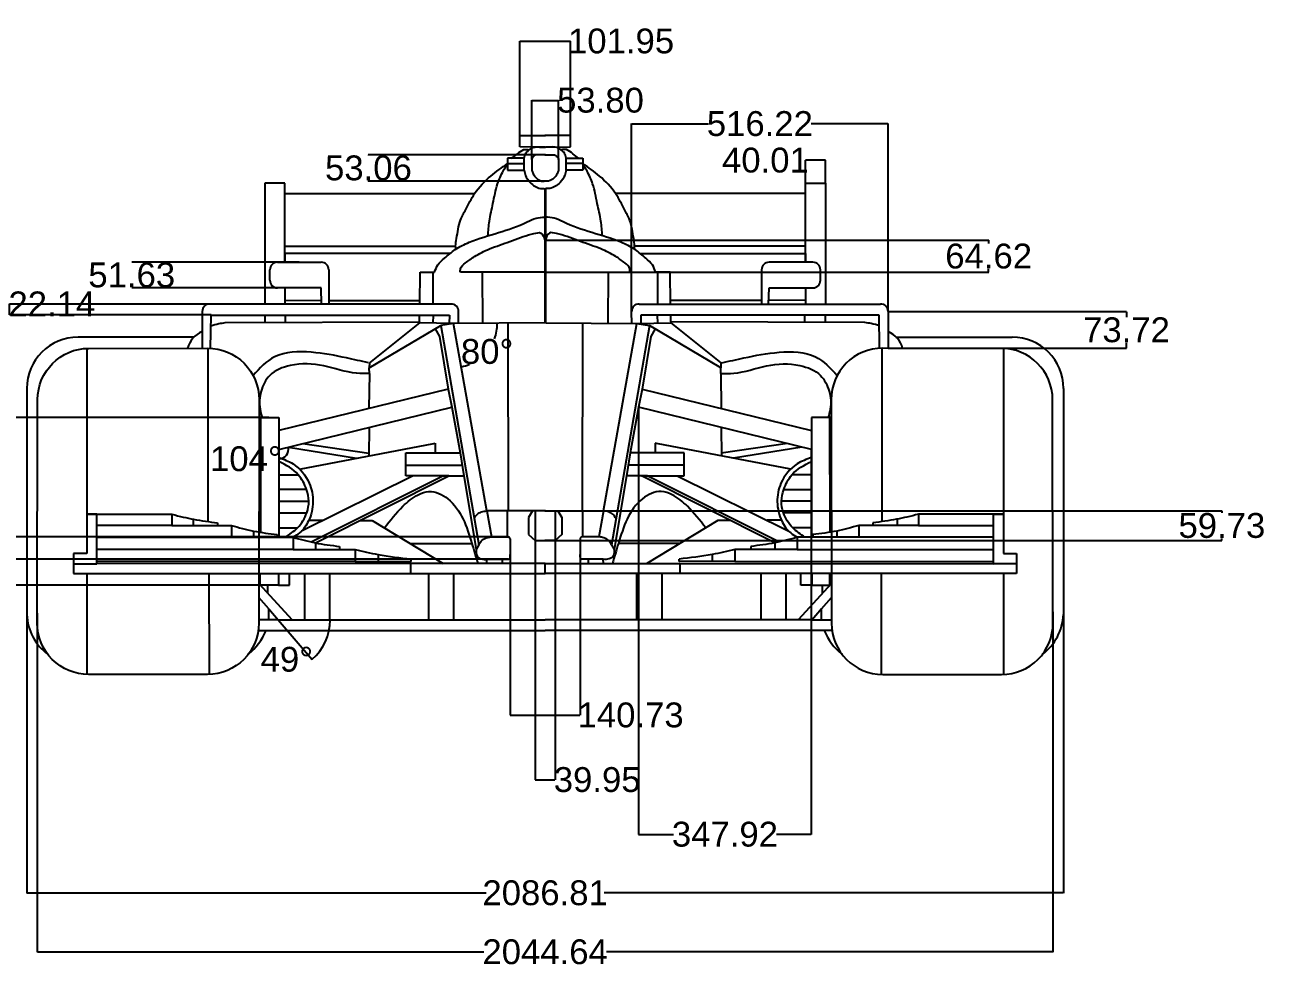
# Model space of a CAD drawing. Header units: millimetres. Extents: x 506 to 15673, y 62 to 5710.
# Drawn here: x 10683 to 13178, y 3758 to 5657 of the extents above; entities that cross this region are included whole.
import ezdxf

# ---------------------------------------------------------------- set-up
doc = ezdxf.new("R2010")
doc.units = ezdxf.units.MM
doc.header["$MEASUREMENT"] = 0
doc.layers.add('Proiectii 2D', color=130, linetype='Continuous')
doc.styles.get("Standard").update_dxf_attribs({"font": 'arial.ttf'})
doc.dimstyles.get("Standard").update_dxf_attribs({"dimtxt": 50, "dimasz": 0.18, "dimexe": 0.18, "dimexo": 0.0625, "dimgap": 0.09, "dimtad": 0, "dimtih": 1, "dimtoh": 1, "dimzin": 0, "dimdsep": 46, "dimtxsty": 'Standard', "dimcen": 0.09, "dimclrd": 2, "dimclre": 2, "dimclrt": 2, "dimadec": 0, "dimazin": 0, "dimtfac": 1, "dimtofl": 0, "dimtmove": 0, "dimatfit": 3, "dimfxl": 1, "dimtolj": 1, "dimtzin": 0, "dimarcsym": 0})

# ---------------------------------------------------------------- blocks, each defined once
blk = doc.blocks.new('*D72')
at = {"layer": 'Defpoints', "color": 0, "transparency": 16777216}
for p in [(10687, 4466.7), (12773.8, 4469.7), (12773.8, 3909.5)]:
    blk.add_point(p, dxfattribs=at)
at = {"layer": 'Proiectii 2D', "color": 2, "lineweight": -2, "transparency": 16777216}
for p, q in [((10687, 4466.6), (10687, 3909.3)), ((12773.8, 4469.6), (12773.8, 3909.3)), ((10687.2, 3909.5), (11611.5, 3909.5)), ((12773.6, 3909.5), (11849.3, 3909.5))]:
    blk.add_line(p, q, dxfattribs=at)
at = {"layer": 'Proiectii 2D', "color": 2, "transparency": 16777216}
for points in [[(10687.2, 3909.5), (10687.2, 3909.4), (10687, 3909.5)], [(12773.6, 3909.5), (12773.6, 3909.4), (12773.8, 3909.5)]]:
    blk.add_solid(points, dxfattribs=at)
at = {"layer": 'Proiectii 2D', "color": 2, "transparency": 16777216, "insert": (11730.4, 3909.5), "char_height": 50, "attachment_point": 5}
blk.add_mtext('\\A1;2086.81', dxfattribs=at)
blk = doc.blocks.new('*D73')
at = {"layer": 'Defpoints', "color": 0, "transparency": 16777216}
for p in [(12420.8, 5457.5), (11904.6, 5079.4), (12420.8, 5079.4)]:
    blk.add_point(p, dxfattribs=at)
at = {"layer": 'Proiectii 2D', "color": 2, "lineweight": -2, "transparency": 16777216}
for p, q in [((11904.6, 5079.5), (11904.6, 5457.7)), ((11904.7, 5457.5), (12059, 5457.5)), ((12420.6, 5457.5), (12266.3, 5457.5)), ((12420.8, 5079.5), (12420.8, 5457.7))]:
    blk.add_line(p, q, dxfattribs=at)
at = {"layer": 'Proiectii 2D', "color": 2, "transparency": 16777216}
for points in [[(11904.7, 5457.5), (11904.7, 5457.5), (11904.6, 5457.5)], [(12420.6, 5457.5), (12420.6, 5457.5), (12420.8, 5457.5)]]:
    blk.add_solid(points, dxfattribs=at)
at = {"layer": 'Proiectii 2D', "color": 2, "transparency": 16777216, "insert": (12162.7, 5457.5), "char_height": 50, "attachment_point": 5}
blk.add_mtext('\\A1;516.22', dxfattribs=at)
blk = doc.blocks.new('*D74')
at = {"layer": 'Defpoints', "color": 0, "transparency": 16777216}
for p in [(12254.7, 5384), (12254.7, 5338), (12294.7, 5338)]:
    blk.add_point(p, dxfattribs=at)
at = {"layer": 'Proiectii 2D', "color": 2, "lineweight": -2, "transparency": 16777216}
for p, q in [((12254.7, 5384), (12254.5, 5384)), ((12254.7, 5338.1), (12254.7, 5384.1)), ((12294.6, 5384), (12254.9, 5384)), ((12294.7, 5338.1), (12294.7, 5384.1))]:
    blk.add_line(p, q, dxfattribs=at)
at = {"layer": 'Proiectii 2D', "color": 2, "transparency": 16777216}
for points in [[(12254.9, 5384), (12254.9, 5383.9), (12254.7, 5384)], [(12294.6, 5384), (12294.6, 5383.9), (12294.7, 5384)]]:
    blk.add_solid(points, dxfattribs=at)
at = {"layer": 'Proiectii 2D', "color": 2, "transparency": 16777216, "insert": (12173.9, 5384), "char_height": 50, "attachment_point": 5}
blk.add_mtext('\\A1;40.01', dxfattribs=at)
blk = doc.blocks.new('*D75')
at = {"layer": 'Defpoints', "color": 0, "transparency": 16777216}
for p in [(11656.1, 4625.9), (10602.6, 4581.4), (11656.4, 4581.4)]:
    blk.add_point(p, dxfattribs=at)
at = {"layer": 'Proiectii 2D', "color": 2, "lineweight": -2, "transparency": 16777216}
for p, q in [((11656.1, 4625.9), (10602.5, 4625.9)), ((10602.6, 4625.7), (10602.6, 4581.6)), ((11656.3, 4581.4), (10602.5, 4581.4)), ((10602.6, 4581.2), (10602.5, 4581.2)), ((10602.6, 4581.4), (10602.6, 4581.2))]:
    blk.add_line(p, q, dxfattribs=at)
at = {"layer": 'Proiectii 2D', "color": 2, "transparency": 16777216}
for points in [[(10602.6, 4625.7), (10602.7, 4625.7), (10602.6, 4625.9)], [(10602.6, 4581.6), (10602.7, 4581.6), (10602.6, 4581.4)]]:
    blk.add_solid(points, dxfattribs=at)
at = {"layer": 'Proiectii 2D', "color": 2, "transparency": 16777216, "insert": (10517, 4581.2), "char_height": 50, "attachment_point": 5}
blk.add_mtext('\\A1;44.53', dxfattribs=at)
blk = doc.blocks.new('*D76')
at = {"layer": 'Defpoints', "color": 0, "transparency": 16777216}
for p in [(11174.6, 4866.2), (10335, 4529), (11174.6, 4529)]:
    blk.add_point(p, dxfattribs=at)
at = {"layer": 'Proiectii 2D', "color": 2, "lineweight": -2, "transparency": 16777216}
for p, q in [((11174.5, 4866.2), (10334.8, 4866.2)), ((10335, 4866), (10335, 4723.2)), ((10335, 4529.2), (10335, 4671.9)), ((11174.5, 4529), (10334.8, 4529))]:
    blk.add_line(p, q, dxfattribs=at)
at = {"layer": 'Proiectii 2D', "color": 2, "transparency": 16777216}
for points in [[(10335, 4866), (10335, 4866), (10335, 4866.2)], [(10335, 4529.2), (10335, 4529.2), (10335, 4529)]]:
    blk.add_solid(points, dxfattribs=at)
at = {"layer": 'Proiectii 2D', "color": 2, "transparency": 16777216, "insert": (10335, 4697.6), "char_height": 50, "attachment_point": 5}
blk.add_mtext('\\A1;337.20', dxfattribs=at)
blk = doc.blocks.new('*D77')
at = {"layer": 'Defpoints', "color": 0, "transparency": 16777216}
for p in [(11918.4, 4887.4), (12266.3, 4802.2), (11918.4, 4027.4)]:
    blk.add_point(p, dxfattribs=at)
at = {"layer": 'Proiectii 2D', "color": 2, "lineweight": -2, "transparency": 16777216}
for p, q in [((11918.4, 4887.4), (11918.4, 4027.2)), ((12266.3, 4802.1), (12266.3, 4027.2)), ((11918.6, 4027.4), (11988.8, 4027.4)), ((12266.1, 4027.4), (12196, 4027.4))]:
    blk.add_line(p, q, dxfattribs=at)
at = {"layer": 'Proiectii 2D', "color": 2, "transparency": 16777216}
for points in [[(11918.6, 4027.4), (11918.6, 4027.4), (11918.4, 4027.4)], [(12266.1, 4027.4), (12266.1, 4027.4), (12266.3, 4027.4)]]:
    blk.add_solid(points, dxfattribs=at)
at = {"layer": 'Proiectii 2D', "color": 2, "transparency": 16777216, "insert": (12092.4, 4027.4), "char_height": 50, "attachment_point": 5}
blk.add_mtext('\\A1;347.92', dxfattribs=at)
blk = doc.blocks.new('*D78')
at = {"layer": 'Defpoints', "color": 0, "transparency": 16777216}
for p in [(11757.3, 5504.6), (11703.5, 5385.3), (11757.3, 5385.3)]:
    blk.add_point(p, dxfattribs=at)
at = {"layer": 'Proiectii 2D', "color": 2, "lineweight": -2, "transparency": 16777216}
for p, q in [((11703.5, 5385.3), (11703.5, 5504.8)), ((11703.7, 5504.6), (11757.1, 5504.6)), ((11757.3, 5385.3), (11757.3, 5504.8)), ((11757.3, 5504.6), (11757.5, 5504.6))]:
    blk.add_line(p, q, dxfattribs=at)
at = {"layer": 'Proiectii 2D', "color": 2, "transparency": 16777216}
for points in [[(11703.7, 5504.6), (11703.7, 5504.6), (11703.5, 5504.6)], [(11757.1, 5504.6), (11757.1, 5504.6), (11757.3, 5504.6)]]:
    blk.add_solid(points, dxfattribs=at)
at = {"layer": 'Proiectii 2D', "color": 2, "transparency": 16777216, "insert": (11841.9, 5504.6), "char_height": 50, "attachment_point": 5}
blk.add_mtext('\\A1;53.80', dxfattribs=at)
blk = doc.blocks.new('*D79')
at = {"layer": 'Defpoints', "color": 0, "transparency": 16777216}
for p in [(11781.4, 5623.8), (11679.4, 5422.6), (11781.4, 5422.6)]:
    blk.add_point(p, dxfattribs=at)
at = {"layer": 'Proiectii 2D', "color": 2, "lineweight": -2, "transparency": 16777216}
for p, q in [((11679.4, 5422.7), (11679.4, 5624)), ((11679.6, 5623.8), (11781.2, 5623.8)), ((11781.4, 5422.7), (11781.4, 5624)), ((11781.4, 5623.8), (11781.6, 5623.8))]:
    blk.add_line(p, q, dxfattribs=at)
at = {"layer": 'Proiectii 2D', "color": 2, "transparency": 16777216}
for points in [[(11679.6, 5623.8), (11679.6, 5623.8), (11679.4, 5623.8)], [(11781.2, 5623.8), (11781.2, 5623.8), (11781.4, 5623.8)]]:
    blk.add_solid(points, dxfattribs=at)
at = {"layer": 'Proiectii 2D', "color": 2, "transparency": 16777216, "insert": (11883.3, 5623.8), "char_height": 50, "attachment_point": 5}
blk.add_mtext('\\A1;101.95', dxfattribs=at)
blk = doc.blocks.new('*D80')
at = {"layer": 'Defpoints', "color": 0, "transparency": 16777216}
for p in [(11235.5, 5178.7), (10898.2, 5127.1), (11235.5, 5127.1)]:
    blk.add_point(p, dxfattribs=at)
at = {"layer": 'Proiectii 2D', "color": 2, "lineweight": -2, "transparency": 16777216}
for p, q in [((11235.5, 5178.7), (10898.1, 5178.7)), ((10898.2, 5178.9), (10898.2, 5179.1)), ((11235.5, 5127.1), (10898.1, 5127.1)), ((10898.2, 5126.9), (10898.2, 5126.7))]:
    blk.add_line(p, q, dxfattribs=at)
at = {"layer": 'Proiectii 2D', "color": 2, "transparency": 16777216}
for points in [[(10898.2, 5178.9), (10898.3, 5178.9), (10898.2, 5178.7)], [(10898.2, 5126.9), (10898.3, 5126.9), (10898.2, 5127.1)]]:
    blk.add_solid(points, dxfattribs=at)
at = {"layer": 'Proiectii 2D', "color": 2, "transparency": 16777216, "insert": (10898.2, 5152.9), "char_height": 50, "attachment_point": 5}
blk.add_mtext('\\A1;51.63', dxfattribs=at)
blk = doc.blocks.new('*D81')
at = {"layer": 'Defpoints', "color": 0, "transparency": 16777216}
for p in [(11660.1, 4604.1), (11800.8, 4604.1), (11800.8, 4267.4)]:
    blk.add_point(p, dxfattribs=at)
at = {"layer": 'Proiectii 2D', "color": 2, "lineweight": -2, "transparency": 16777216}
for p, q in [((11660.1, 4604.1), (11660.1, 4267.2)), ((11800.8, 4604.1), (11800.8, 4267.2)), ((11660.2, 4267.4), (11800.6, 4267.4)), ((11800.8, 4267.4), (11801, 4267.4))]:
    blk.add_line(p, q, dxfattribs=at)
at = {"layer": 'Proiectii 2D', "color": 2, "transparency": 16777216}
for points in [[(11660.2, 4267.4), (11660.2, 4267.4), (11660.1, 4267.4)], [(11800.6, 4267.4), (11800.6, 4267.4), (11800.8, 4267.4)]]:
    blk.add_solid(points, dxfattribs=at)
at = {"layer": 'Proiectii 2D', "color": 2, "transparency": 16777216, "insert": (11902.5, 4267.4), "char_height": 50, "attachment_point": 5}
blk.add_mtext('\\A1;140.73', dxfattribs=at)
blk = doc.blocks.new('*D82')
at = {"layer": 'Defpoints', "color": 0, "transparency": 16777216}
for p in [(11710.4, 4648.7), (11750.4, 4648.7), (11750.4, 4137.3)]:
    blk.add_point(p, dxfattribs=at)
at = {"layer": 'Proiectii 2D', "color": 2, "lineweight": -2, "transparency": 16777216}
for p, q in [((11710.4, 4648.7), (11710.4, 4137.1)), ((11750.4, 4648.7), (11750.4, 4137.1)), ((11710.6, 4137.3), (11750.2, 4137.3)), ((11750.4, 4137.3), (11750.6, 4137.3))]:
    blk.add_line(p, q, dxfattribs=at)
at = {"layer": 'Proiectii 2D', "color": 2, "transparency": 16777216}
for points in [[(11710.6, 4137.3), (11710.6, 4137.3), (11710.4, 4137.3)], [(11750.2, 4137.3), (11750.2, 4137.3), (11750.4, 4137.3)]]:
    blk.add_solid(points, dxfattribs=at)
at = {"layer": 'Proiectii 2D', "color": 2, "transparency": 16777216, "insert": (11835.2, 4137.3), "char_height": 50, "attachment_point": 5}
blk.add_mtext('\\A1;39.95', dxfattribs=at)
blk = doc.blocks.new('*D83')
at = {"layer": 'Defpoints', "color": 0, "transparency": 16777216}
for p in [(11730.8, 4678.6), (11730, 4618.9), (13092.8, 4618.9)]:
    blk.add_point(p, dxfattribs=at)
at = {"layer": 'Proiectii 2D', "color": 2, "lineweight": -2, "transparency": 16777216}
for p, q in [((11730.9, 4678.6), (13093, 4678.6)), ((13092.8, 4678.4), (13092.8, 4674.4)), ((11730.1, 4618.9), (13093, 4618.9)), ((13092.8, 4619.1), (13092.8, 4623.1))]:
    blk.add_line(p, q, dxfattribs=at)
at = {"layer": 'Proiectii 2D', "color": 2, "transparency": 16777216}
for points in [[(13092.8, 4678.4), (13092.9, 4678.4), (13092.8, 4678.6)], [(13092.8, 4619.1), (13092.9, 4619.1), (13092.8, 4618.9)]]:
    blk.add_solid(points, dxfattribs=at)
at = {"layer": 'Proiectii 2D', "color": 2, "transparency": 16777216, "insert": (13092.8, 4648.7), "char_height": 50, "attachment_point": 5}
blk.add_mtext('\\A1;59.73', dxfattribs=at)
blk = doc.blocks.new('*D84')
at = {"layer": 'Defpoints', "color": 0, "transparency": 16777216}
for p in [(11546, 5055.2), (11546, 5055.2), (11729.4, 5056.6), (11598.8, 4984.8), (11613.1, 4678.3)]:
    blk.add_point(p, dxfattribs=at)
at = {"layer": 'Proiectii 2D', "color": 2, "lineweight": -2, "transparency": 16777216}
for start, end in [(339.6252, 0.3255), (280.2103, 291.5282)]:
    blk.add_arc((11546, 5055.2), 88, start, end, dxfattribs=at)
at = {"layer": 'Proiectii 2D', "color": 2, "transparency": 16777216}
for points in [[(11634, 5055.7), (11634, 5055.7), (11634, 5055.9)], [(11561.6, 4968.5), (11561.6, 4968.6), (11561.4, 4968.5)]]:
    blk.add_solid(points, dxfattribs=at)
at = {"layer": 'Proiectii 2D', "color": 2, "transparency": 16777216, "insert": (11613.7, 4998.9), "char_height": 50, "attachment_point": 5}
blk.add_mtext('\\A1;80°', dxfattribs=at)
blk = doc.blocks.new('*D85')
at = {"layer": 'Defpoints', "color": 0, "transparency": 16777216}
for p in [(11194.5, 4866.2), (11542.4, 4887.4), (11194.5, 4802.2), (11212.4, 4795.4), (11194.5, 4625.2)]:
    blk.add_point(p, dxfattribs=at)
at = {"layer": 'Proiectii 2D', "color": 2, "lineweight": -2, "transparency": 16777216}
blk.add_line((11194.3, 4783), (11194.2, 4783), dxfattribs=at)
for start, end in [(270.5382, 13.2268), (269.4618, 270)]:
    blk.add_arc((11194.5, 4802.2), 19.2, start, end, dxfattribs=at)
at = {"layer": 'Proiectii 2D', "color": 2, "transparency": 16777216}
for points in [[(11213.1, 4806.6), (11213.2, 4806.6), (11213.1, 4806.7)], [(11194.7, 4783), (11194.7, 4783.1), (11194.5, 4783)]]:
    blk.add_solid(points, dxfattribs=at)
at = {"layer": 'Proiectii 2D', "color": 2, "transparency": 16777216, "insert": (11128, 4783), "char_height": 50, "attachment_point": 5}
blk.add_mtext('\\A1;104°', dxfattribs=at)
blk = doc.blocks.new('*D86')
at = {"layer": 'Defpoints', "color": 0, "transparency": 16777216}
for p in [(11730.9, 5223.2), (11730.9, 5158.6), (12623.3, 5158.6)]:
    blk.add_point(p, dxfattribs=at)
at = {"layer": 'Proiectii 2D', "color": 2, "lineweight": -2, "transparency": 16777216}
for p, q in [((11731, 5223.2), (12623.5, 5223.2)), ((12623.3, 5223), (12623.3, 5216.5)), ((12623.3, 5158.8), (12623.3, 5165.3)), ((11731, 5158.6), (12623.5, 5158.6))]:
    blk.add_line(p, q, dxfattribs=at)
at = {"layer": 'Proiectii 2D', "color": 2, "transparency": 16777216}
for points in [[(12623.3, 5223), (12623.3, 5223), (12623.3, 5223.2)], [(12623.3, 5158.8), (12623.3, 5158.8), (12623.3, 5158.6)]]:
    blk.add_solid(points, dxfattribs=at)
at = {"layer": 'Proiectii 2D', "color": 2, "transparency": 16777216, "insert": (12623.3, 5190.9), "char_height": 50, "attachment_point": 5}
blk.add_mtext('\\A1;64.62', dxfattribs=at)
blk = doc.blocks.new('*D87')
at = {"layer": 'Defpoints', "color": 0, "transparency": 16777216}
for p in [(11729.9, 5394.8), (11374.7, 5341.8), (11729.9, 5341.8)]:
    blk.add_point(p, dxfattribs=at)
at = {"layer": 'Proiectii 2D', "color": 2, "lineweight": -2, "transparency": 16777216}
for p, q in [((11729.8, 5394.8), (11374.5, 5394.8)), ((11374.7, 5394.7), (11374.7, 5393.9)), ((11729.8, 5341.8), (11374.5, 5341.8)), ((11374.7, 5342), (11374.7, 5342.7))]:
    blk.add_line(p, q, dxfattribs=at)
at = {"layer": 'Proiectii 2D', "color": 2, "transparency": 16777216}
for points in [[(11374.7, 5394.7), (11374.7, 5394.7), (11374.7, 5394.8)], [(11374.7, 5342), (11374.7, 5342), (11374.7, 5341.8)]]:
    blk.add_solid(points, dxfattribs=at)
at = {"layer": 'Proiectii 2D', "color": 2, "transparency": 16777216, "insert": (11374.7, 5368.3), "char_height": 50, "attachment_point": 5}
blk.add_mtext('\\A1;53.06', dxfattribs=at)
blk = doc.blocks.new('*D88')
at = {"layer": 'Defpoints', "color": 0, "transparency": 16777216}
for p in [(10652.4, 5094.7), (11057.9, 5094.7), (11057.9, 5072.6)]:
    blk.add_point(p, dxfattribs=at)
at = {"layer": 'Proiectii 2D', "color": 2, "lineweight": -2, "transparency": 16777216}
for p, q in [((11057.8, 5094.7), (10652.3, 5094.7)), ((10652.4, 5094.7), (10652.4, 5094.9)), ((10652.4, 5094.9), (10652.6, 5094.9)), ((10652.4, 5072.7), (10652.4, 5094.5)), ((11057.8, 5072.6), (10652.3, 5072.6))]:
    blk.add_line(p, q, dxfattribs=at)
at = {"layer": 'Proiectii 2D', "color": 2, "transparency": 16777216}
for points in [[(10652.4, 5094.5), (10652.5, 5094.5), (10652.4, 5094.7)], [(10652.4, 5072.7), (10652.5, 5072.7), (10652.4, 5072.6)]]:
    blk.add_solid(points, dxfattribs=at)
at = {"layer": 'Proiectii 2D', "color": 2, "transparency": 16777216, "insert": (10737.4, 5094.9), "char_height": 50, "attachment_point": 5}
blk.add_mtext('\\A1;22.14', dxfattribs=at)
blk = doc.blocks.new('*D89')
at = {"layer": 'Defpoints', "color": 0, "transparency": 16777216}
for p in [(11174.1, 4480.9), (11154, 4458.9), (11192.9, 4458.9), (11192.9, 4458.9), (11293.2, 4429.3)]:
    blk.add_point(p, dxfattribs=at)
at = {"layer": 'Proiectii 2D', "color": 2, "lineweight": -2, "transparency": 16777216}
for p, q in [((11193, 4458.9), (11261.1, 4379.4)), ((11193, 4458.9), (11297.7, 4458.9)), ((11260.9, 4379.4), (11260.7, 4379.4))]:
    blk.add_line(p, q, dxfattribs=at)
for start, end in [(310.719, 359.9014), (310.5217, 310.6204)]:
    blk.add_arc((11192.9, 4458.9), 104.6, start, end, dxfattribs=at)
at = {"layer": 'Proiectii 2D', "color": 2, "transparency": 16777216}
for points in [[(11297.5, 4458.8), (11297.5, 4458.8), (11297.5, 4458.9)], [(11261.2, 4379.7), (11261.1, 4379.7), (11261, 4379.6)]]:
    blk.add_solid(points, dxfattribs=at)
at = {"layer": 'Proiectii 2D', "color": 2, "transparency": 16777216, "insert": (11210.5, 4379.4), "char_height": 50, "attachment_point": 5}
blk.add_mtext('\\A1;49°', dxfattribs=at)
blk = doc.blocks.new('*D90')
at = {"layer": 'Defpoints', "color": 0, "transparency": 16777216}
for p in [(10708.1, 4472.4), (12752.7, 4475.4), (12752.7, 3790.8)]:
    blk.add_point(p, dxfattribs=at)
at = {"layer": 'Proiectii 2D', "color": 2, "lineweight": -2, "transparency": 16777216}
for p, q in [((10708.1, 4472.3), (10708.1, 3790.6)), ((12752.7, 4475.3), (12752.7, 3790.6)), ((10708.3, 3790.8), (11606.8, 3790.8)), ((12752.6, 3790.8), (11854, 3790.8))]:
    blk.add_line(p, q, dxfattribs=at)
at = {"layer": 'Proiectii 2D', "color": 2, "transparency": 16777216}
for points in [[(10708.3, 3790.9), (10708.3, 3790.8), (10708.1, 3790.8)], [(12752.6, 3790.9), (12752.6, 3790.8), (12752.7, 3790.8)]]:
    blk.add_solid(points, dxfattribs=at)
at = {"layer": 'Proiectii 2D', "color": 2, "transparency": 16777216, "insert": (11730.4, 3790.8), "char_height": 50, "attachment_point": 5}
blk.add_mtext('\\A1;2044.64', dxfattribs=at)
blk = doc.blocks.new('*D91')
at = {"layer": 'Defpoints', "color": 0, "transparency": 16777216}
for p in [(12420.8, 5079.4), (12420.8, 5005.7), (12900.8, 5005.7)]:
    blk.add_point(p, dxfattribs=at)
at = {"layer": 'Proiectii 2D', "color": 2, "lineweight": -2, "transparency": 16777216}
for p, q in [((12420.8, 5079.4), (12901, 5079.4)), ((12900.8, 5079.2), (12900.8, 5068.2)), ((12900.8, 5005.9), (12900.8, 5016.9)), ((12420.8, 5005.7), (12901, 5005.7))]:
    blk.add_line(p, q, dxfattribs=at)
at = {"layer": 'Proiectii 2D', "color": 2, "transparency": 16777216}
for points in [[(12900.8, 5079.2), (12900.8, 5079.2), (12900.8, 5079.4)], [(12900.8, 5005.9), (12900.8, 5005.9), (12900.8, 5005.7)]]:
    blk.add_solid(points, dxfattribs=at)
at = {"layer": 'Proiectii 2D', "color": 2, "transparency": 16777216, "insert": (12900.8, 5042.5), "char_height": 50, "attachment_point": 5}
blk.add_mtext('\\A1;73.72', dxfattribs=at)

msp = doc.modelspace()

# ---------------------------------------------------------------- linework, layer by layer
at = {"layer": 'Proiectii 2D', "color": 4}
for p, q in [((11679.445, 5411.157), (11679.445, 5434.105)), ((11679.445, 5434.105), (11731.079, 5434.105)), ((11781.397, 5434.105), (11729.762, 5434.105)), ((11781.397, 5411.157), (11781.397, 5434.105)), ((11729.853, 5410.399), (11679.445, 5411.157)), ((11730.947, 5394.841), (11711.551, 5394.614)), ((11729.853, 5410.399), (11730.988, 5410.399)), ((11729.894, 5394.841), (11749.291, 5394.614)), ((11730.988, 5410.399), (11781.397, 5411.157)), ((11688.373, 5387.945), (11654.712, 5387.945)), ((11654.712, 5387.945), (11654.712, 5377.169)), ((11654.712, 5377.169), (11654.712, 5364.133)), ((11654.712, 5377.169), (11688.373, 5377.169)), ((11688.373, 5364.133), (11688.373, 5387.945)), ((11703.522, 5385.276), (11703.522, 5363.57)), ((11757.32, 5385.276), (11757.32, 5363.57)), ((11772.469, 5364.133), (11772.469, 5387.945)), ((11772.469, 5387.945), (11806.129, 5387.945)), ((11806.129, 5377.169), (11772.469, 5377.169)), ((11806.129, 5387.945), (11806.129, 5377.169)), ((11806.129, 5377.169), (11806.129, 5364.133)), ((11654.712, 5364.133), (11688.373, 5364.133)), ((11732.302, 5341.778), (11728.455, 5341.78)), ((11806.129, 5364.133), (11772.469, 5364.133)), ((11206.115, 5338.027), (11166.106, 5338.027)), ((11166.106, 5338.027), (11166.106, 5094.7)), ((11206.115, 5314.92), (11206.115, 5338.027)), ((11206.115, 5178.701), (11206.115, 5316.832)), ((11206.115, 5316.832), (11588.427, 5316.832)), ((11729.975, 5326.812), (11729.944, 5269.515)), ((11730.867, 5326.812), (11730.897, 5269.515)), ((12254.726, 5316.832), (11872.414, 5316.832)), ((12254.726, 5314.92), (12254.726, 5338.027)), ((12254.726, 5338.027), (12294.736, 5338.027)), ((12254.726, 5178.701), (12254.726, 5316.832)), ((12294.736, 5338.027), (12294.736, 5094.7)), ((11729.944, 5269.515), (11729.944, 5158.597)), ((11730.897, 5269.515), (11730.897, 5158.597)), ((11206.115, 5211.391), (11550.266, 5211.391)), ((11538.814, 5196.243), (11206.115, 5196.243)), ((11206.115, 5196.243), (11206.115, 5178.701)), ((12254.726, 5211.391), (11910.576, 5211.391)), ((11922.028, 5196.243), (12254.726, 5196.243)), ((12254.726, 5196.243), (12254.726, 5178.701)), ((11191.546, 5178.701), (11279.516, 5178.701)), ((12269.296, 5178.701), (12181.326, 5178.701)), ((11176.247, 5142.366), (11176.247, 5163.402)), ((11294.815, 5163.402), (11294.815, 5094.7)), ((11478.226, 5094.7), (11478.758, 5158.929)), ((11478.758, 5158.929), (11504.077, 5158.929)), ((11504.077, 5158.929), (11504.077, 5094.7)), ((11504.077, 5158.929), (11507.902, 5158.929)), ((11729.944, 5158.597), (11559.742, 5158.597)), ((11603.407, 5158.597), (11604.202, 5055.658)), ((11729.944, 5158.597), (11729.944, 5056.626)), ((11730.897, 5158.597), (11901.1, 5158.597)), ((11730.897, 5158.597), (11730.897, 5056.626)), ((11857.435, 5158.597), (11856.639, 5055.658)), ((11956.764, 5158.929), (11952.94, 5158.929)), ((11982.083, 5158.929), (11956.764, 5158.929)), ((11956.764, 5158.929), (11956.764, 5094.7)), ((11982.616, 5094.7), (11982.083, 5158.929)), ((12166.027, 5163.402), (12166.027, 5094.7)), ((12284.595, 5142.366), (12284.595, 5163.402)), ((11279.516, 5127.067), (11191.546, 5127.067)), ((11206.333, 5127.067), (11206.333, 5094.7)), ((11280.54, 5094.7), (11279.516, 5127.067)), ((12180.302, 5094.7), (12181.326, 5127.067)), ((12181.326, 5127.067), (12269.296, 5127.067)), ((12254.509, 5127.067), (12254.509, 5094.7)), ((11540.987, 5094.7), (11055.365, 5094.7)), ((11206.333, 5101.616), (11280.303, 5102.18)), ((11294.815, 5102.066), (11478.285, 5101.787)), ((11919.855, 5094.7), (12405.477, 5094.7)), ((12166.027, 5102.066), (11982.557, 5101.787)), ((12254.509, 5101.616), (12180.539, 5102.18)), ((11040.066, 5079.401), (11040.066, 5005.68)), ((11056.963, 5005.538), (11057.869, 5072.56)), ((11057.869, 5072.56), (11537.878, 5072.56)), ((11166.241, 5072.56), (11166.298, 5057.538)), ((11206.833, 5072.56), (11206.891, 5057.694)), ((11477.5, 5058.734), (11477.5, 5072.56)), ((11504.826, 5072.56), (11504.441, 5056.187)), ((11537.878, 5072.56), (11537.474, 5055.409)), ((11556.09, 5055.287), (11556.285, 5079.277)), ((11904.751, 5055.287), (11904.556, 5079.277)), ((12402.973, 5072.56), (11922.964, 5072.56)), ((11922.964, 5072.56), (11923.368, 5055.409)), ((11956.015, 5072.56), (11956.401, 5056.187)), ((11983.341, 5058.734), (11983.341, 5072.56)), ((12252.762, 5072.56), (12252.705, 5057.699)), ((12294.198, 5072.56), (12294.14, 5057.539)), ((12403.879, 5005.538), (12402.973, 5072.56)), ((12420.776, 5079.401), (12420.776, 5005.68)), ((11086.492, 5057.231), (11477.5, 5058.734)), ((11376.445, 4966.169), (11520.197, 5051.601)), ((11477.455, 5056.822), (11376.662, 4976.152)), ((11477.5, 5058.734), (11477.455, 5056.822)), ((11545.989, 5055.209), (11477.455, 5056.822)), ((11508.854, 5044.859), (11517.438, 5029.35)), ((11545.989, 5055.209), (11520.197, 5051.601)), ((11520.197, 5051.601), (11596.886, 4609.964)), ((11729.418, 5056.626), (11545.989, 5055.209)), ((11613.076, 4678.327), (11545.989, 5055.209)), ((11655.005, 5056.051), (11655.923, 4678.431)), ((11729.944, 5056.626), (11729.418, 5056.626)), ((11730.897, 5056.626), (11731.424, 5056.626)), ((11731.424, 5056.626), (11914.853, 5055.209)), ((11805.836, 5056.051), (11804.918, 4678.431)), ((11847.766, 4678.327), (11914.853, 5055.209)), ((11940.645, 5051.601), (11863.956, 4609.964)), ((11914.853, 5055.209), (11983.386, 5056.822)), ((11914.853, 5055.209), (11940.645, 5051.601)), ((12084.396, 4966.169), (11940.645, 5051.601)), ((11951.988, 5044.859), (11943.404, 5029.35)), ((12374.349, 5057.231), (11983.341, 5058.734)), ((11983.341, 5058.734), (11983.386, 5056.822)), ((11983.386, 5056.822), (12084.179, 4976.152)), ((11024.12, 5028.132), (10790.283, 5028.132)), ((11517.438, 5029.35), (11535.076, 4923.183)), ((11943.404, 5029.35), (11925.766, 4923.183)), ((12436.721, 5028.132), (12670.559, 5028.132)), ((10807.966, 5005.4), (10807.534, 4674.072)), ((11052.044, 4656.871), (11051.736, 5005.69)), ((12408.798, 4656.871), (12409.105, 5005.69)), ((12652.875, 5005.4), (12653.308, 4674.072)), ((11376.662, 4976.152), (11376.445, 4966.169)), ((11376.531, 4954.695), (11376.445, 4966.169)), ((12084.179, 4976.152), (12084.396, 4966.169)), ((12084.31, 4954.695), (12084.396, 4966.169)), ((11376.531, 4954.695), (11375.8, 4884.27)), ((12084.31, 4954.695), (12085.042, 4884.27)), ((10687.014, 4924.863), (10687.014, 4469.689)), ((11535.076, 4923.183), (11194.517, 4839.981)), ((11535.076, 4923.183), (11542.436, 4887.416)), ((11925.766, 4923.183), (11918.405, 4887.416)), ((11925.766, 4923.183), (12266.324, 4839.981)), ((12773.828, 4924.863), (12773.828, 4469.689)), ((11154.585, 4866.175), (11194.517, 4866.175)), ((11157.682, 4866.175), (11157.402, 4635.233)), ((11194.517, 4802.184), (11542.436, 4887.416)), ((11194.517, 4866.175), (11194.517, 4625.218)), ((11542.436, 4887.416), (11559.223, 4795.096)), ((11918.405, 4887.416), (11901.618, 4795.096)), ((12266.324, 4802.184), (11918.405, 4887.416)), ((12306.257, 4866.175), (12266.324, 4866.175)), ((12266.324, 4866.175), (12266.324, 4625.218)), ((12303.159, 4866.175), (12303.44, 4635.233)), ((11376.115, 4846.671), (11375.701, 4789.088)), ((12084.727, 4846.671), (12085.14, 4789.088)), ((11213.483, 4806.83), (11350.892, 4784.353)), ((11236.119, 4762.446), (11506.201, 4813.996)), ((11242.477, 4813.933), (11375.74, 4794.476)), ((11450.217, 4749.199), (11450.217, 4795.096)), ((11450.217, 4795.096), (11559.223, 4795.096)), ((11506.201, 4813.996), (11508.988, 4814.542)), ((11508.988, 4814.542), (11508.988, 4795.096)), ((11559.223, 4795.096), (11566.873, 4749.199)), ((11901.618, 4795.096), (11893.969, 4749.199)), ((12010.625, 4795.096), (11901.618, 4795.096)), ((11954.64, 4813.996), (11951.853, 4814.542)), ((11951.853, 4814.542), (11951.853, 4795.096)), ((12224.722, 4762.446), (11954.64, 4813.996)), ((12010.625, 4749.199), (12010.625, 4795.096)), ((12218.364, 4813.933), (12085.102, 4794.476)), ((12247.358, 4806.83), (12109.949, 4784.353)), ((11450.217, 4770.235), (11563.048, 4770.235)), ((12010.625, 4770.235), (11897.794, 4770.235)), ((11194.517, 4751.116), (11233.524, 4751.116)), ((11464.426, 4749.199), (11239.629, 4637.689)), ((11259.727, 4615.846), (11524.8, 4749.199)), ((11267.821, 4614.14), (11536.275, 4749.199)), ((11536.275, 4749.199), (11450.217, 4749.199)), ((11524.8, 4749.199), (11536.275, 4749.199)), ((11536.275, 4749.199), (11566.873, 4749.199)), ((11566.873, 4749.199), (11591.606, 4600.8)), ((11893.969, 4749.199), (11869.236, 4600.8)), ((11924.567, 4749.199), (11893.969, 4749.199)), ((12193.02, 4614.14), (11924.567, 4749.199)), ((11936.041, 4749.199), (11924.567, 4749.199)), ((11924.567, 4749.199), (12010.625, 4749.199)), ((12201.115, 4615.846), (11936.041, 4749.199)), ((11996.416, 4749.199), (12221.212, 4637.689)), ((12266.324, 4751.116), (12227.317, 4751.116)), ((11249.909, 4721.097), (11194.517, 4721.097)), ((12210.933, 4721.097), (12266.324, 4721.097)), ((11194.517, 4697.901), (11254.688, 4697.901)), ((12266.324, 4697.901), (12206.154, 4697.901)), ((10807.534, 4674.072), (10807.534, 4592.298)), ((10827.613, 4671.541), (10807.534, 4671.541)), ((10807.534, 4671.541), (10979.023, 4671.541)), ((10827.613, 4572.017), (10827.613, 4671.541)), ((10979.023, 4671.541), (10979.023, 4649.088)), ((11194.517, 4674.706), (11250.591, 4674.706)), ((11730.842, 4678.613), (11613.076, 4678.327)), ((11613.076, 4678.327), (11622.245, 4625.926)), ((11654.755, 4625.926), (11654.628, 4678.428)), ((11705.031, 4678.55), (11696.619, 4665.146)), ((11710.443, 4678.564), (11710.448, 4618.881)), ((11729.999, 4678.613), (11847.766, 4678.327)), ((11750.399, 4678.564), (11750.394, 4618.881)), ((11755.81, 4678.55), (11764.223, 4665.146)), ((11806.086, 4625.926), (11806.214, 4678.428)), ((11847.766, 4678.327), (11838.597, 4625.926)), ((12266.324, 4674.706), (12210.25, 4674.706)), ((12653.308, 4671.541), (12481.818, 4671.541)), ((12481.818, 4671.541), (12481.818, 4649.088)), ((12633.229, 4572.017), (12633.229, 4671.541)), ((12633.229, 4671.541), (12653.308, 4671.541)), ((12653.308, 4674.072), (12653.308, 4592.298)), ((10979.023, 4649.088), (10827.613, 4649.088)), ((10979.023, 4649.088), (11098.84, 4649.088)), ((11022.007, 4661.671), (11022.007, 4649.088)), ((11070.997, 4654.357), (11070.997, 4649.088)), ((11098.84, 4649.088), (11098.84, 4625.218)), ((11194.517, 4644.201), (11231.889, 4644.322)), ((11254.592, 4659.364), (11283.614, 4659.507)), ((11356.948, 4658.98), (11382.437, 4659.172)), ((11356.948, 4658.98), (11356.948, 4658.98)), ((11382.437, 4659.172), (11525.443, 4572.274)), ((11696.619, 4665.146), (11696.619, 4630.723)), ((11764.223, 4665.146), (11764.223, 4630.723)), ((12078.405, 4659.172), (11935.398, 4572.274)), ((12103.894, 4658.98), (12078.405, 4659.172)), ((12103.894, 4658.98), (12103.894, 4658.98)), ((12206.249, 4659.364), (12177.228, 4659.507)), ((12266.324, 4644.201), (12228.952, 4644.322)), ((12481.818, 4649.088), (12362.002, 4649.088)), ((12362.002, 4649.088), (12362.002, 4625.218)), ((12389.845, 4654.357), (12389.845, 4649.088)), ((12438.835, 4661.671), (12438.835, 4649.088)), ((12481.818, 4649.088), (12633.229, 4649.088)), ((10827.613, 4625.218), (11222.935, 4625.218)), ((11143.251, 4637.694), (11143.251, 4625.218)), ((11191.272, 4631.069), (11191.272, 4625.218)), ((11222.935, 4625.218), (11222.935, 4600.64)), ((11622.245, 4625.926), (11654.755, 4625.926)), ((11654.755, 4625.926), (11656.139, 4625.926)), ((11659.963, 4622.101), (11659.963, 4617.887)), ((11659.963, 4617.887), (11660.143, 4590.407)), ((11696.619, 4630.723), (11710.448, 4618.881)), ((11710.448, 4618.881), (11712.36, 4618.881)), ((11712.36, 4618.881), (11730.842, 4618.882)), ((11748.482, 4618.881), (11729.999, 4618.882)), ((11750.394, 4618.881), (11748.482, 4618.881)), ((11764.223, 4630.723), (11750.394, 4618.881)), ((11800.878, 4617.887), (11800.698, 4590.407)), ((11800.878, 4622.101), (11800.878, 4617.887)), ((11806.086, 4625.926), (11804.703, 4625.926)), ((11838.597, 4625.926), (11806.086, 4625.926)), ((12633.229, 4625.218), (12237.907, 4625.218)), ((12237.907, 4625.218), (12237.907, 4600.64)), ((12269.57, 4631.069), (12269.57, 4625.218)), ((12317.591, 4637.694), (12317.591, 4625.218)), ((10807.534, 4592.298), (10781.197, 4592.298)), ((10781.197, 4592.298), (10781.197, 4572.017)), ((11222.935, 4600.64), (10827.613, 4600.64)), ((11222.935, 4600.64), (11348.254, 4600.64)), ((11267.821, 4614.14), (11267.821, 4600.753)), ((11316.215, 4606.94), (11316.215, 4600.64)), ((11348.254, 4600.64), (11348.254, 4576.693)), ((11459.334, 4612.446), (11582.875, 4612.922)), ((11459.334, 4612.446), (11459.334, 4612.446)), ((11596.886, 4609.964), (11591.606, 4600.8)), ((11863.956, 4609.964), (11869.236, 4600.8)), ((12001.508, 4612.446), (11877.966, 4612.922)), ((12001.508, 4612.446), (12001.508, 4612.446)), ((12237.907, 4600.64), (12112.587, 4600.64)), ((12112.587, 4600.64), (12112.587, 4576.693)), ((12144.626, 4606.94), (12144.626, 4600.64)), ((12193.02, 4614.14), (12193.02, 4600.753)), ((12237.907, 4600.64), (12633.229, 4600.64)), ((12653.308, 4592.298), (12679.645, 4592.298)), ((12679.645, 4592.298), (12679.645, 4572.017)), ((10781.197, 4572.017), (10807.534, 4572.017)), ((10781.197, 4572.017), (10781.197, 4552.617)), ((10807.534, 4572.017), (10827.613, 4572.017)), ((11348.254, 4576.693), (10827.613, 4576.693)), ((11459.511, 4572.274), (10827.613, 4572.017)), ((11348.254, 4576.693), (11460.613, 4576.693)), ((11394.096, 4590.585), (11394.096, 4576.693)), ((11730.421, 4572.274), (11459.511, 4572.274)), ((11459.511, 4572.274), (11459.511, 4552.617)), ((11460.613, 4576.693), (11460.613, 4581.336)), ((11612.874, 4572.274), (11613.353, 4581.393)), ((11613.353, 4581.393), (11643.951, 4581.393)), ((11643.951, 4581.393), (11643.951, 4572.274)), ((11643.951, 4581.393), (11656.352, 4581.393)), ((11660.177, 4585.242), (11660.143, 4590.407)), ((11730.421, 4552.617), (11730.421, 4572.274)), ((11730.421, 4552.617), (11730.421, 4572.274)), ((11730.421, 4572.274), (12001.33, 4572.274)), ((11800.664, 4585.242), (11800.698, 4590.407)), ((11816.891, 4581.393), (11804.489, 4581.393)), ((11847.489, 4581.393), (11816.891, 4581.393)), ((11816.891, 4581.393), (11816.891, 4572.274)), ((11847.967, 4572.274), (11847.489, 4581.393)), ((12000.228, 4576.693), (12000.228, 4581.336)), ((12112.587, 4576.693), (12000.228, 4576.693)), ((12001.33, 4572.274), (12001.33, 4552.617)), ((12001.33, 4572.274), (12633.229, 4572.017)), ((12066.746, 4590.585), (12066.746, 4576.693)), ((12112.587, 4576.693), (12633.229, 4576.693)), ((12653.308, 4572.017), (12633.229, 4572.017)), ((12679.645, 4572.017), (12653.308, 4572.017)), ((12679.645, 4572.017), (12679.645, 4552.617)), ((10781.197, 4552.617), (11730.421, 4552.617)), ((10807.534, 4552.137), (10807.534, 4349.108)), ((11053.696, 4552.617), (11053.875, 4349.322)), ((11157.051, 4528.771), (11157.051, 4552.617)), ((11193.777, 4552.617), (11193.777, 4528.978)), ((11215.783, 4528.978), (11215.783, 4552.617)), ((11245.847, 4552.617), (11245.938, 4458.969)), ((11296.261, 4552.617), (11296.353, 4459.018)), ((11495.667, 4552.617), (11495.758, 4459.213)), ((11546.182, 4552.617), (11546.273, 4459.263)), ((12679.645, 4552.617), (11730.421, 4552.617)), ((11914.66, 4552.617), (11914.568, 4459.263)), ((11965.175, 4552.617), (11965.084, 4459.213)), ((12164.58, 4552.617), (12164.489, 4459.018)), ((12214.995, 4552.617), (12214.903, 4458.969)), ((12245.059, 4528.978), (12245.059, 4552.617)), ((12267.065, 4552.617), (12267.065, 4528.978)), ((12303.791, 4528.771), (12303.791, 4552.617)), ((12407.146, 4552.617), (12406.966, 4349.322)), ((12653.308, 4552.137), (12653.308, 4349.108)), ((11154.1, 4531.997), (11220.927, 4458.945)), ((11172.138, 4528.978), (11157.051, 4528.771)), ((11193.777, 4528.978), (11171.798, 4528.978)), ((11172.138, 4512.279), (11172.138, 4528.978)), ((11193.777, 4528.978), (11215.783, 4528.978)), ((12306.742, 4531.997), (12239.915, 4458.945)), ((12267.065, 4528.978), (12245.059, 4528.978)), ((12267.065, 4528.978), (12289.044, 4528.978)), ((12288.704, 4512.279), (12288.704, 4528.978)), ((12288.704, 4528.978), (12303.791, 4528.771)), ((11174.051, 4480.937), (11154.059, 4504.075)), ((12286.791, 4480.937), (12306.783, 4504.075)), ((11174.051, 4460.201), (11174.051, 4480.937)), ((11174.051, 4480.937), (11192.914, 4458.945)), ((12286.791, 4480.937), (12267.928, 4458.945)), ((12286.791, 4460.201), (12286.791, 4480.937)), ((11192.914, 4458.945), (11153.993, 4458.945)), ((11174.051, 4460.201), (11174.051, 4458.945)), ((11192.914, 4458.945), (11220.927, 4458.945)), ((11220.927, 4458.945), (11730.421, 4459.443)), ((12239.915, 4458.945), (11730.421, 4459.443)), ((12267.928, 4458.945), (12239.915, 4458.945)), ((12267.928, 4458.945), (12306.848, 4458.945)), ((12286.791, 4460.201), (12286.791, 4458.945)), ((11152.878, 4437.515), (11168.494, 4437.515)), ((11168.494, 4437.515), (11730.421, 4437.515)), ((12292.348, 4437.515), (11730.421, 4437.515)), ((12307.963, 4437.515), (12292.348, 4437.515))]:
    msp.add_line(p, q, dxfattribs=at)
for points in [[(10811.903, 5005.479), (11051.278, 5005.69, -0.41489731), (11154.637, 4902.271), (11153.984, 4452.438, -0.41353014), (11050.806, 4349.319), (10811.432, 4349.108, -0.41489731), (10708.072, 4452.527), (10708.725, 4902.36, -0.41353014)], [(12648.939, 5005.479), (12409.564, 5005.69, 0.41489731), (12306.204, 4902.271), (12306.858, 4452.438, 0.41353014), (12410.035, 4349.319), (12649.41, 4349.108, 0.41489731), (12752.77, 4452.527), (12752.116, 4902.36, 0.41353014)]]:
    msp.add_lwpolyline(points, format="xyb", close=True, dxfattribs=at)
for centre, radius, start, end in [((11191.546, 5163.402), 15.299, 90, 180), ((11279.516, 5163.402), 15.299, 0, 90), ((12181.326, 5163.402), 15.299, 90, 180), ((12269.296, 5163.402), 15.299, 0, 90), ((11191.546, 5142.366), 15.299, 180, 270), ((12269.296, 5142.366), 15.299, 270, 0), ((11055.365, 5079.401), 15.299, 90, 180), ((11540.987, 5079.401), 15.299, 359.534394, 90), ((11919.855, 5079.401), 15.299, 90, 180.465606), ((12405.477, 5079.401), 15.299, 0, 90), ((10790.283, 4924.863), 103.269, 90, 180), ((11059.396, 4992.609), 50.435, 112.536205, 165.009319), ((12401.446, 4992.609), 50.435, 14.990681, 67.463795), ((12670.559, 4924.863), 103.269, 0, 90), ((11656.139, 4622.101), 3.825, 0, 90), ((11804.703, 4622.101), 3.825, 90, 180), ((11656.352, 4585.217), 3.825, 270, 0.375035), ((11804.489, 4585.217), 3.825, 179.624965, 270), ((10792.848, 4474.444), 105.94, 182.572563, 233.114836), ((12667.994, 4474.444), 105.94, 306.885164, 357.427437), ((11061.127, 4480.733), 115.732, 308.192732, 338.081968), ((12399.714, 4480.733), 115.732, 201.918032, 231.807268)]:
    msp.add_arc(centre, radius, start, end, dxfattribs=at)
for points in [[(11662.937, 5387.945), (11674.499, 5396.679), (11687.453, 5405.345), (11698.481, 5405.024)], [(11688.373, 5387.945), (11691.629, 5398.177), (11698.481, 5405.024)], [(11698.481, 5405.024), (11706.3, 5409.436), (11723.858, 5410.399), (11729.853, 5410.399)], [(11711.551, 5394.614), (11706.802, 5391.63), (11703.613, 5386.545), (11703.522, 5385.276)], [(11762.361, 5405.024), (11754.541, 5409.436), (11736.983, 5410.399), (11730.988, 5410.399)], [(11749.291, 5394.614), (11754.04, 5391.63), (11757.229, 5386.545), (11757.32, 5385.276)], [(11797.905, 5387.945), (11786.342, 5396.679), (11773.388, 5405.345), (11762.361, 5405.024)], [(11772.469, 5387.945), (11769.213, 5398.177), (11762.361, 5405.024)], [(11550.591, 5204.83), (11550.266, 5211.391), (11552.101, 5226.53), (11560.29, 5263.722), (11570.494, 5285.079), (11588.427, 5316.832), (11621.027, 5352.269), (11654.712, 5377.169)], [(11615.232, 5232.088), (11618.181, 5261.535), (11625.43, 5297.017), (11634.737, 5336.505), (11646.097, 5362.243), (11654.712, 5377.169)], [(11910.25, 5204.83), (11910.576, 5211.391), (11908.741, 5226.53), (11900.552, 5263.722), (11890.347, 5285.079), (11872.414, 5316.832), (11839.815, 5352.269), (11806.129, 5377.169)], [(11845.61, 5232.088), (11842.661, 5261.535), (11835.411, 5297.017), (11826.105, 5336.505), (11814.744, 5362.243), (11806.129, 5377.169)], [(11688.373, 5364.133), (11690.877, 5353.427), (11700.084, 5339.519), (11720.854, 5327.429), (11729.975, 5326.812)], [(11703.522, 5363.57), (11706.193, 5356.985), (11712.774, 5348.08), (11723.399, 5342.189), (11728.54, 5341.778)], [(11772.469, 5364.133), (11769.964, 5353.427), (11760.757, 5339.519), (11739.988, 5327.429), (11730.867, 5326.812)], [(11757.32, 5363.57), (11754.648, 5356.985), (11748.068, 5348.08), (11737.443, 5342.189), (11732.302, 5341.778)], [(11507.902, 5158.929), (11514.553, 5173.237), (11527.67, 5186.886), (11549.484, 5204.1), (11577.713, 5218.841), (11694.277, 5259.775), (11712.222, 5267.523), (11729.944, 5269.515)], [(11952.94, 5158.929), (11946.289, 5173.237), (11933.171, 5186.886), (11911.358, 5204.1), (11883.128, 5218.841), (11766.564, 5259.775), (11748.62, 5267.523), (11730.897, 5269.515)], [(11559.742, 5158.597), (11560.035, 5165.39), (11569.964, 5177.286), (11588.231, 5190.333), (11618.13, 5205.433), (11659.397, 5220.628), (11702.486, 5235.273), (11707.839, 5236.676)], [(11707.839, 5236.676), (11721.754, 5237.531), (11729.944, 5223.221)], [(11753.002, 5236.676), (11739.088, 5237.531), (11730.897, 5223.221)], [(11901.1, 5158.597), (11900.807, 5165.39), (11890.878, 5177.286), (11872.61, 5190.333), (11842.711, 5205.433), (11801.444, 5220.628), (11758.356, 5235.273), (11753.002, 5236.676)], [(11057.573, 5050.693), (11073.816, 5055.298), (11086.492, 5057.231)], [(12403.269, 5050.693), (12387.025, 5055.298), (12374.349, 5057.231)], [(11374.75, 4976.194), (11330.391, 4986.223), (11259.412, 4997.482), (11185.897, 4988.474), (11142.454, 4951.081)], [(12086.091, 4976.194), (12130.45, 4986.223), (12201.43, 4997.482), (12274.945, 4988.474), (12318.387, 4951.081)], [(11376.531, 4954.695), (11350.649, 4955.371), (11284.623, 4970.106), (11217.38, 4970.932), (11176.093, 4950.793), (11158.721, 4919.141), (11156.428, 4883.285), (11160.852, 4866.175)], [(12084.31, 4954.695), (12110.192, 4955.371), (12176.219, 4970.106), (12243.461, 4970.932), (12284.749, 4950.793), (12302.12, 4919.141), (12304.414, 4883.285), (12299.99, 4866.175)], [(11194.517, 4785.85), (11222.862, 4772.933), (11255.672, 4734.134), (11263.038, 4696.572), (11254.005, 4658.1), (11235.916, 4633.87), (11222.935, 4625.218)], [(11207.321, 4625.218), (11231.912, 4644.346), (11250.591, 4674.706), (11254.688, 4697.901), (11249.909, 4721.097), (11233.524, 4751.116), (11194.517, 4777.856)], [(12266.324, 4785.85), (12237.98, 4772.933), (12205.17, 4734.134), (12197.803, 4696.572), (12206.837, 4658.1), (12224.926, 4633.87), (12237.907, 4625.218)], [(12253.521, 4625.218), (12228.929, 4644.346), (12210.25, 4674.706), (12206.154, 4697.901), (12210.933, 4721.097), (12227.317, 4751.116), (12266.324, 4777.856)], [(11406.99, 4644.252), (11443.97, 4687.537), (11474.989, 4710.856), (11496.617, 4717.397), (11534.465, 4702.609), (11582.875, 4612.922), (11594.966, 4572.274)], [(12053.851, 4644.252), (12016.872, 4687.537), (11985.853, 4710.856), (11964.225, 4717.397), (11926.376, 4702.609), (11877.966, 4612.922), (11865.875, 4572.274)], [(10979.023, 4671.541), (11001.965, 4665.898), (11022.807, 4661.521), (11070.997, 4654.357)], [(11587.695, 4662.889), (11594.002, 4671.544), (11602.286, 4676.327), (11613.076, 4678.327)], [(11873.146, 4662.889), (11866.84, 4671.544), (11858.555, 4676.327), (11847.766, 4678.327)], [(12481.818, 4671.541), (12458.876, 4665.898), (12438.034, 4661.521), (12389.845, 4654.357)], [(11098.84, 4649.088), (11143.251, 4637.694), (11191.272, 4631.069)], [(12362.002, 4649.088), (12317.591, 4637.694), (12269.57, 4631.069)], [(11222.935, 4625.218), (11267.821, 4614.14), (11316.215, 4606.94)], [(11596.886, 4609.964), (11603.827, 4619.614), (11614.98, 4624.913), (11622.201, 4626.176)], [(11863.956, 4609.964), (11857.015, 4619.614), (11845.862, 4624.913), (11838.641, 4626.176)], [(12237.907, 4625.218), (12193.02, 4614.14), (12144.626, 4606.94)], [(11348.254, 4600.64), (11394.096, 4590.585), (11460.613, 4581.336)], [(11591.606, 4600.8), (11593.405, 4587.457), (11601.816, 4581.61), (11613.332, 4581.006)], [(11869.236, 4600.8), (11867.437, 4587.457), (11859.026, 4581.61), (11847.509, 4581.006)], [(12112.587, 4600.64), (12066.746, 4590.585), (12000.228, 4581.336)]]:
    msp.add_spline(points, degree=3, dxfattribs=at)

# ---------------------------------------------------------------- dimensions: what is measured, and where the dimension line sits
for base, p1, p2, picture, middle in [((11781.397, 5623.812), (11679.445, 5422.631), (11781.397, 5422.631), '*D79', (11883.287, 5623.812)), ((11757.32, 5504.607), (11703.522, 5385.276), (11757.32, 5385.276), '*D78', (11841.867, 5504.607)), ((12420.776, 5457.515), (11904.556, 5079.401), (12420.776, 5079.401), '*D73', (12162.666, 5457.515)), ((12254.726, 5383.968), (12294.736, 5338.027), (12254.726, 5338.027), '*D74', (12173.914, 5383.968)), ((11918.405, 4027.403), (12266.324, 4802.184), (11918.405, 4887.416), '*D77', (12092.365, 4027.403)), ((11750.396, 4137.286), (11710.445, 4648.722), (11750.396, 4648.719), '*D82', (11835.199, 4137.286)), ((11800.7882, 4267.4096), (11660.0534, 4604.1473), (11800.7882, 4604.1473), '*D81', (11902.4907, 4267.4096)), ((12773.828, 3909.471), (10687.014, 4466.689), (12773.828, 4469.689), '*D72', (11730.421, 3909.471)), ((12752.737, 3790.825), (10708.101, 4472.402), (12752.737, 4475.372), '*D90', (11730.419, 3790.825))]:
    dim = msp.add_linear_dim(base=base, p1=p1, p2=p2, dimstyle='Standard', dxfattribs=at)
    dim.commit()
    dim.dimension.update_dxf_attribs({"geometry": picture, "text_midpoint": middle})
for base, p1, p2, picture, middle in [((11374.7, 5341.779), (11729.894, 5394.841), (11729.864, 5341.779), '*D87', (11374.7, 5368.31)), ((12623.29, 5158.597), (11730.897, 5223.221), (11730.897, 5158.597), '*D86', (12623.29, 5190.909)), ((10898.232, 5127.067), (11235.531, 5178.701), (11235.531, 5127.067), '*D80', (10898.232, 5152.884)), ((10652.443, 5094.7), (11057.869, 5072.56), (11057.869, 5094.7), '*D88', (10737.4, 5094.88)), ((12900.816, 5005.68), (12420.776, 5079.401), (12420.776, 5005.68), '*D91', (12900.816, 5042.541)), ((10335, 4528.978), (11174.551, 4866.175), (11174.551, 4528.978), '*D76', (10335, 4697.576)), ((13092.83, 4618.882), (11730.842, 4678.613), (11729.999, 4618.882), '*D83', (13092.83, 4648.748)), ((10602.649, 4581.393), (11656.139, 4625.926), (11656.373, 4581.393), '*D75', (10517.011, 4581.213))]:
    dim = msp.add_linear_dim(base=base, p1=p1, p2=p2, angle=90, dimstyle='Standard', dxfattribs=at)
    dim.commit()
    dim.dimension.update_dxf_attribs({"geometry": picture, "text_midpoint": middle})
for base, line1, line2, picture, middle in [((11598.812, 4984.795), ((11729.418, 5056.626), (11545.989, 5055.209)), ((11613.076, 4678.327), (11545.989, 5055.209)), '*D84', (11613.684, 4998.943)), ((11212.427, 4795.372), ((11194.517, 4866.175), (11194.517, 4625.218)), ((11194.517, 4802.184), (11542.436, 4887.416)), '*D85', (11127.952, 4783.024)), ((11293.209, 4429.312), ((11192.914, 4458.945), (11153.993, 4458.945)), ((11174.051, 4480.937), (11192.914, 4458.945)), '*D89', (11210.543, 4379.447))]:
    dim = msp.add_angular_dim_2l(base=base, line1=line1, line2=line2, dimstyle='Standard', dxfattribs=at)
    dim.commit()
    dim.dimension.update_dxf_attribs({"geometry": picture, "text_midpoint": middle})

doc.saveas('drawing.dxf')
